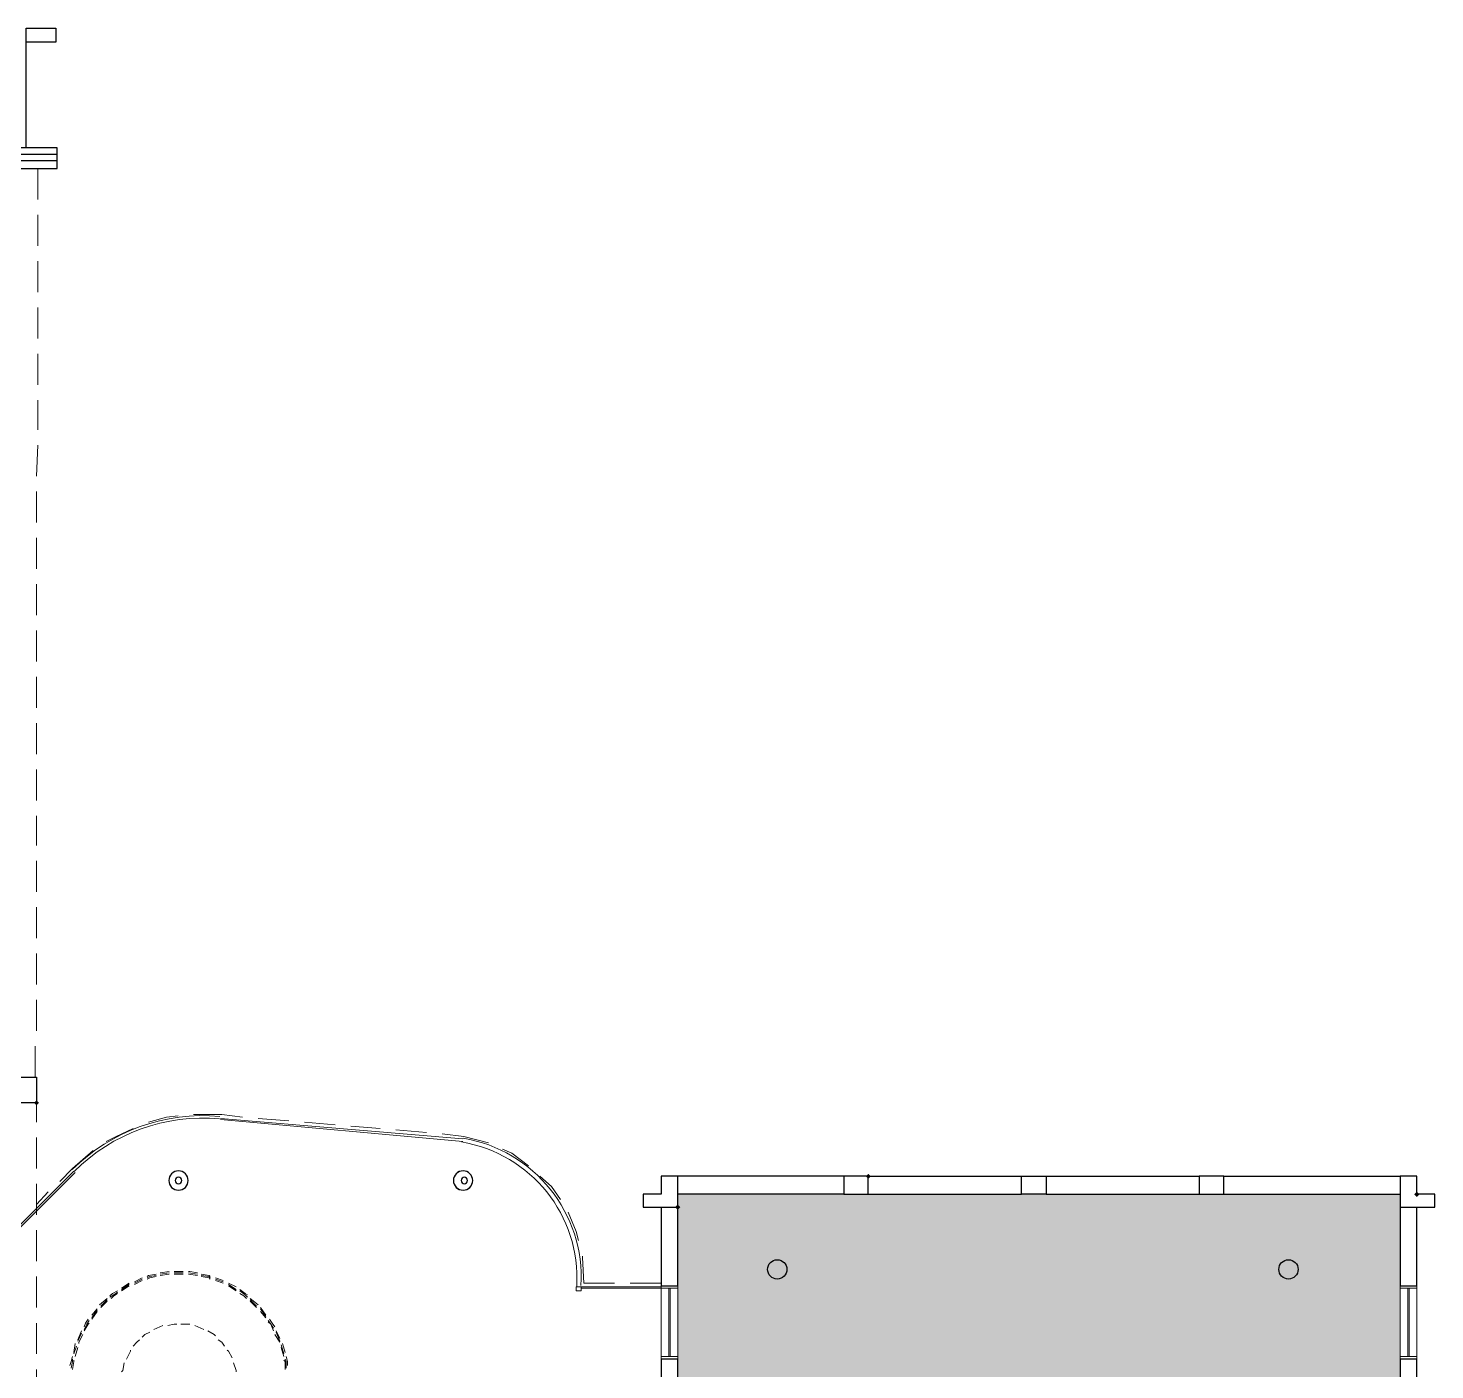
# Model space of a CAD drawing. Header units: millimetres. Extents: x -59 to 47, y 152 to 919.
# Drawn here: x 7.31 to 30.44, y 395.95 to 418.01 of the extents above; entities that cross this region are included whole.
import ezdxf

# ---------------------------------------------------------------- set-up
doc = ezdxf.new("R2010")
doc.units = ezdxf.units.MM
for name, color, linetype in [('PDF_014404$BL', 7, 'Continuous'), ('PDF_014404$BL-ABOVE', 7, 'Continuous'), ('PDF_014404$PL-STAIR', 7, 'Continuous'), ('PDF_014404$WA-COL', 7, 'Continuous'), ('PDF_014404$WA-EXT', 7, 'Continuous'), ('PDF_014404$WN', 7, 'Continuous')]:
    doc.layers.add(name, color=color, linetype=linetype)
doc.layers.add('PDF_014404$HL-TMP', color=7, linetype='Continuous', true_color=0x800000)

msp = doc.modelspace()

# ---------------------------------------------------------------- hatches: boundary and pattern name
at = {"layer": 'PDF_014404$WA-COL', "transparency": 33554559}
for points in [[(7.451, 400.379), (7.43, 400.358), (7.408, 400.337), (7.43, 400.316), (7.451, 400.295), (7.472, 400.316), (7.493, 400.337), (7.472, 400.358)], [(7.451, 400.379), (7.43, 400.358), (7.408, 400.337), (7.43, 400.316), (7.451, 400.295), (7.472, 400.316), (7.493, 400.337), (7.472, 400.358)], [(7.451, 400.379), (7.43, 400.358), (7.408, 400.337), (7.43, 400.316), (7.451, 400.295), (7.472, 400.316), (7.493, 400.337), (7.472, 400.358)], [(21.125, 399.173), (21.104, 399.152), (21.082, 399.131), (21.104, 399.109), (21.125, 399.088), (21.146, 399.109), (21.167, 399.131), (21.146, 399.152)], [(30.142, 398.877), (30.121, 398.855), (30.1, 398.834), (30.121, 398.813), (30.142, 398.792), (30.163, 398.813), (30.184, 398.834), (30.163, 398.855)], [(17.992, 398.665), (17.971, 398.644), (17.95, 398.623), (17.971, 398.601), (17.992, 398.58), (18.013, 398.601), (18.034, 398.623), (18.013, 398.644)]]:
    msp.add_hatch(color=256, dxfattribs=at).paths.add_polyline_path(points)

# ---------------------------------------------------------------- linework, layer by layer
at = {"layer": 'PDF_014404$BL', "lineweight": 9}
for points in [[(9.419, 397.522), (9.292, 397.501), (9.271, 397.48)], [(9.631, 397.564), (9.483, 397.543)], [(9.631, 397.543), (9.483, 397.522)], [(9.864, 397.564), (9.716, 397.564)], [(9.864, 397.543), (9.716, 397.543)], [(10.097, 397.543), (9.97, 397.564), (9.949, 397.564)], [(10.097, 397.522), (9.949, 397.543)], [(10.308, 397.48), (10.287, 397.501), (10.16, 397.522)], [(8.975, 397.374), (8.848, 397.289)], [(8.975, 397.352), (8.848, 397.268)], [(9.187, 397.458), (9.06, 397.395)], [(9.187, 397.437), (9.06, 397.374)], [(9.419, 397.501), (9.314, 397.48), (9.271, 397.458)], [(10.308, 397.458), (10.287, 397.48), (10.16, 397.501)], [(10.52, 397.416), (10.393, 397.458)], [(10.52, 397.395), (10.393, 397.437)], [(10.732, 397.31), (10.605, 397.374)], [(10.732, 397.268), (10.605, 397.352)], [(17.717, 397.331), (17.717, 396.125)], [(17.992, 396.125), (17.992, 397.331)], [(29.867, 397.331), (29.867, 396.125)], [(30.142, 396.125), (30.142, 397.331)], [(8.615, 397.12), (8.488, 397.014)], [(8.615, 397.098), (8.509, 396.993)], [(8.784, 397.247), (8.7, 397.204), (8.657, 397.162)], [(8.784, 397.225), (8.721, 397.183), (8.657, 397.141)], [(10.922, 397.183), (10.88, 397.204), (10.795, 397.268)], [(10.922, 397.141), (10.88, 397.183), (10.795, 397.247)], [(11.092, 397.014), (10.965, 397.12)], [(11.07, 396.993), (10.965, 397.098)], [(8.446, 396.95), (8.361, 396.844)], [(8.446, 396.929), (8.361, 396.802)], [(11.219, 396.844), (11.134, 396.971)], [(11.219, 396.823), (11.134, 396.95)], [(8.298, 396.781), (8.255, 396.717), (8.234, 396.654)], [(8.319, 396.76), (8.276, 396.696), (8.234, 396.612)], [(11.346, 396.633), (11.303, 396.696), (11.261, 396.76)], [(11.367, 396.654), (11.324, 396.717), (11.282, 396.781)], [(8.086, 396.379), (8.065, 396.231)], [(8.192, 396.59), (8.128, 396.442)], [(8.192, 396.548), (8.128, 396.421)], [(11.451, 396.463), (11.388, 396.59)], [(11.451, 396.421), (11.388, 396.569)], [(11.536, 396.231), (11.494, 396.379)], [(8.044, 396.167), (8.022, 396.082), (8.001, 396.019)], [(8.107, 396.336), (8.065, 396.209)], [(11.515, 396.209), (11.473, 396.358)], [(11.578, 396.019), (11.578, 396.082), (11.557, 396.167)], [(8.044, 396.125), (8.044, 396.082), (8.022, 395.977)], [(11.557, 395.977), (11.557, 396.082), (11.536, 396.125)]]:
    msp.add_lwpolyline(points, dxfattribs=at)
at = {"layer": 'PDF_014404$BL-ABOVE', "lineweight": 9}
for points in [[(7.472, 415.704), (7.472, 415.196)], [(7.472, 414.942), (7.472, 414.434)], [(7.472, 414.18), (7.472, 413.672)], [(7.472, 413.418), (7.472, 412.91)], [(7.472, 412.656), (7.472, 412.148)], [(7.472, 411.894), (7.472, 411.407)], [(7.472, 411.153), (7.451, 410.645)], [(7.451, 410.391), (7.451, 409.883)], [(7.451, 409.629), (7.451, 409.121)], [(7.451, 408.867), (7.451, 408.359)], [(7.451, 408.105), (7.451, 407.597)], [(7.451, 407.343), (7.451, 406.835)], [(7.451, 406.581), (7.451, 406.073)], [(7.451, 405.819), (7.451, 405.311)], [(7.451, 405.057), (7.451, 404.57)], [(7.451, 404.316), (7.451, 403.808)], [(7.451, 403.554), (7.451, 403.046)], [(7.451, 402.792), (7.451, 402.284)], [(7.451, 402.03), (7.451, 401.522)], [(7.43, 401.268), (7.43, 400.76)], [(7.451, 400.337), (7.451, 400.02)], [(9.779, 400.125), (9.589, 400.104), (9.292, 400.02)], [(10.838, 400.104), (10.499, 400.147), (10.033, 400.147)], [(11.6, 400.041), (11.092, 400.083)], [(9.038, 399.914), (8.763, 399.787), (8.594, 399.702)], [(12.362, 399.977), (11.854, 400.02)], [(13.102, 399.914), (12.616, 399.956)], [(13.864, 399.85), (13.356, 399.893)], [(7.451, 399.766), (7.451, 399.258)], [(14.88, 399.681), (14.478, 399.787), (14.118, 399.829)], [(7.832, 399.046), (8.044, 399.258), (8.382, 399.554)], [(15.537, 399.3), (15.262, 399.512), (15.113, 399.575)], [(7.451, 399.004), (7.451, 398.496)], [(16.066, 398.75), (15.918, 398.961), (15.727, 399.131)], [(7.451, 398.665), (7.641, 398.877)], [(16.362, 398.072), (16.32, 398.22), (16.193, 398.538)], [(7.451, 398.242), (7.451, 397.734)], [(16.426, 397.818), (16.426, 397.797), (16.447, 397.374), (16.955, 397.374)], [(7.451, 397.48), (7.451, 396.971)], [(17.209, 397.374), (17.717, 397.374)], [(7.451, 396.717), (7.451, 396.209)], [(7.451, 395.955), (7.451, 395.617)]]:
    msp.add_lwpolyline(points, dxfattribs=at)
at = {"layer": 'PDF_014404$HL-TMP', "transparency": 33554559}
for points in [[(29.867, 398.834), (17.992, 398.834), (17.992, 398.834)], [(29.867, 398.834), (17.992, 398.834), (29.867, 390.262)], [(17.992, 398.834), (29.867, 390.262), (17.992, 390.262)]]:
    msp.add_solid(points, dxfattribs=at)
at = {"layer": 'PDF_014404$PL-STAIR', "lineweight": 9}
for points in [[(9.631, 397.522), (9.483, 397.501)], [(9.864, 397.522), (9.716, 397.522)], [(10.097, 397.501), (9.949, 397.522)], [(8.975, 397.331), (8.848, 397.247)], [(9.187, 397.416), (9.06, 397.352)], [(9.419, 397.48), (9.314, 397.458), (9.271, 397.437)], [(10.308, 397.437), (10.287, 397.458), (10.16, 397.48)], [(10.52, 397.374), (10.393, 397.416)], [(10.732, 397.247), (10.605, 397.331)], [(8.615, 397.077), (8.509, 396.971)], [(8.784, 397.204), (8.721, 397.162), (8.679, 397.12)], [(10.901, 397.12), (10.859, 397.162), (10.795, 397.204)], [(11.07, 396.971), (10.965, 397.077)], [(8.446, 396.908), (8.361, 396.781)], [(11.219, 396.802), (11.134, 396.908)], [(8.319, 396.717), (8.298, 396.696), (8.234, 396.59)], [(9.525, 396.675), (9.377, 396.612)], [(9.758, 396.696), (9.716, 396.696), (9.61, 396.675)], [(9.97, 396.696), (9.885, 396.696), (9.822, 396.696)], [(10.203, 396.612), (10.054, 396.675)], [(11.346, 396.59), (11.303, 396.696), (11.261, 396.739)], [(8.213, 396.527), (8.149, 396.4), (8.149, 396.379)], [(9.144, 396.442), (9.102, 396.4), (9.038, 396.336)], [(9.314, 396.569), (9.229, 396.527), (9.187, 396.485)], [(10.393, 396.506), (10.372, 396.527), (10.266, 396.59)], [(10.541, 396.336), (10.499, 396.4), (10.435, 396.442)], [(11.451, 396.4), (11.367, 396.527)], [(8.128, 396.315), (8.086, 396.167)], [(8.996, 396.273), (8.996, 396.252), (8.933, 396.125)], [(10.668, 396.146), (10.605, 396.252), (10.584, 396.273)], [(11.515, 396.167), (11.473, 396.315)], [(8.065, 396.104), (8.065, 396.082), (8.044, 395.955)], [(8.89, 396.061), (8.869, 395.934), (8.848, 395.913)], [(10.732, 395.913), (10.732, 395.934), (10.689, 396.061)], [(11.536, 395.955), (11.536, 396.082), (11.515, 396.104)]]:
    msp.add_lwpolyline(points, dxfattribs=at)
at = {"layer": 'PDF_014404$WA-COL', "lineweight": 25}
for points in [[(7.451, 400.337), (6.223, 400.337), (6.223, 400.76), (7.451, 400.76)], [(7.451, 400.337), (6.223, 400.337), (6.223, 400.76), (7.451, 400.76)], [(7.451, 400.337), (6.223, 400.337), (6.223, 400.76), (7.451, 400.76)], [(17.992, 398.623), (17.992, 399.131), (17.717, 399.131), (17.717, 398.834), (17.421, 398.834), (17.421, 398.623)], [(21.125, 399.131), (20.723, 399.131), (20.723, 398.834), (21.125, 398.834)], [(24.046, 399.131), (24.046, 398.834), (23.644, 398.834), (23.644, 399.131)], [(26.967, 398.834), (26.967, 399.131), (26.565, 399.131), (26.565, 398.834)], [(30.142, 398.834), (30.142, 399.131), (29.867, 399.131), (29.867, 398.623), (30.438, 398.623), (30.438, 398.834)]]:
    msp.add_lwpolyline(points, close=True, dxfattribs=at)
for points in [[(9.944, 399.061, 1), (9.626, 399.061, 1)], [(14.622, 399.061, 1), (14.305, 399.061, 1)], [(9.838, 399.061, 1), (9.732, 399.061, 0.999999)], [(14.537, 399.061, 1), (14.432, 399.061, 0.999999)]]:
    msp.add_lwpolyline(points, format="xyb", close=True, dxfattribs=at)
for centre in [(19.628, 397.6), (28.032, 397.6)]:
    msp.add_circle(centre, 0.159, dxfattribs=at)
for centre, start, end in [((9.785, 399.061), 0, 180), ((14.463, 399.061), 0, 180), ((9.785, 399.061), 180, 360), ((14.463, 399.061), 180, 360)]:
    msp.add_arc(centre, 0.159, start, end, dxfattribs=at)
at = {"layer": 'PDF_014404$WA-EXT', "lineweight": 25}
for points in [[(7.281, 416.043), (7.281, 418.012), (7.768, 418.012), (7.768, 417.779), (7.281, 417.779)], [(-7.832, 415.704), (7.79, 415.704), (7.79, 416.043), (-7.832, 416.043), (-7.832, 416.276)], [(7.79, 415.831), (-7.832, 415.831), (-7.832, 415.937), (7.79, 415.937)], [(20.723, 399.131), (17.992, 399.131)], [(21.125, 399.131), (23.644, 399.131)], [(24.046, 399.131), (26.565, 399.131)], [(26.967, 399.131), (29.867, 399.131)], [(20.723, 398.834), (17.992, 398.834)], [(21.125, 398.834), (23.644, 398.834)], [(24.046, 398.834), (26.565, 398.834)], [(26.967, 398.834), (29.867, 398.834)], [(17.717, 398.623), (17.717, 397.331), (17.992, 397.331), (17.992, 398.623)], [(29.867, 398.623), (29.867, 397.331), (30.142, 397.331), (30.142, 398.623)], [(17.992, 394.834), (17.992, 396.125), (17.717, 396.125), (17.717, 394.834)], [(30.142, 394.834), (30.142, 396.125), (29.867, 396.125), (29.867, 394.834)]]:
    msp.add_lwpolyline(points, dxfattribs=at)
at = {"layer": 'PDF_014404$WN', "lineweight": 0}
for points in [[(14.457, 399.744), (10.478, 400.083)], [(14.457, 399.702), (10.478, 400.062)], [(-5.249, 395.236), (-5.292, 395.236), (-5.292, 395.744), (4.593, 395.744), (8.065, 399.215)], [(-5.292, 395.236), (-5.249, 395.236), (-5.249, 395.701), (4.593, 395.701), (8.086, 399.194)], [(17.992, 397.331), (17.717, 397.331)], [(30.142, 397.331), (29.867, 397.331)], [(17.992, 397.289), (17.717, 397.289), (16.405, 397.289)], [(17.844, 396.167), (17.844, 397.289)], [(17.865, 396.167), (17.865, 397.289)], [(30.142, 397.289), (29.867, 397.289)], [(29.994, 396.167), (29.994, 397.289)], [(30.015, 396.167), (30.015, 397.289)], [(17.717, 396.167), (17.992, 396.167)], [(29.867, 396.167), (30.142, 396.167)], [(17.717, 396.125), (17.992, 396.125)], [(29.867, 396.125), (30.142, 396.125)]]:
    msp.add_lwpolyline(points, dxfattribs=at)
for points in [[(16.32, 397.31), (16.405, 397.31), (16.405, 397.247), (16.32, 397.247)], [(17.717, 397.31), (16.405, 397.31)]]:
    msp.add_lwpolyline(points, close=True, dxfattribs=at)
for centre, radius, start, end in [((10.187, 397.092), 3.037, 84.754, 135), ((10.187, 397.092), 2.995, 84.754, 135), ((14.061, 397.452), 2.275, 356.792, 80.4803), ((14.087, 397.469), 2.318, 356.6601, 80.6175)]:
    msp.add_arc(centre, radius, start, end, dxfattribs=at)

doc.saveas('drawing.dxf')
